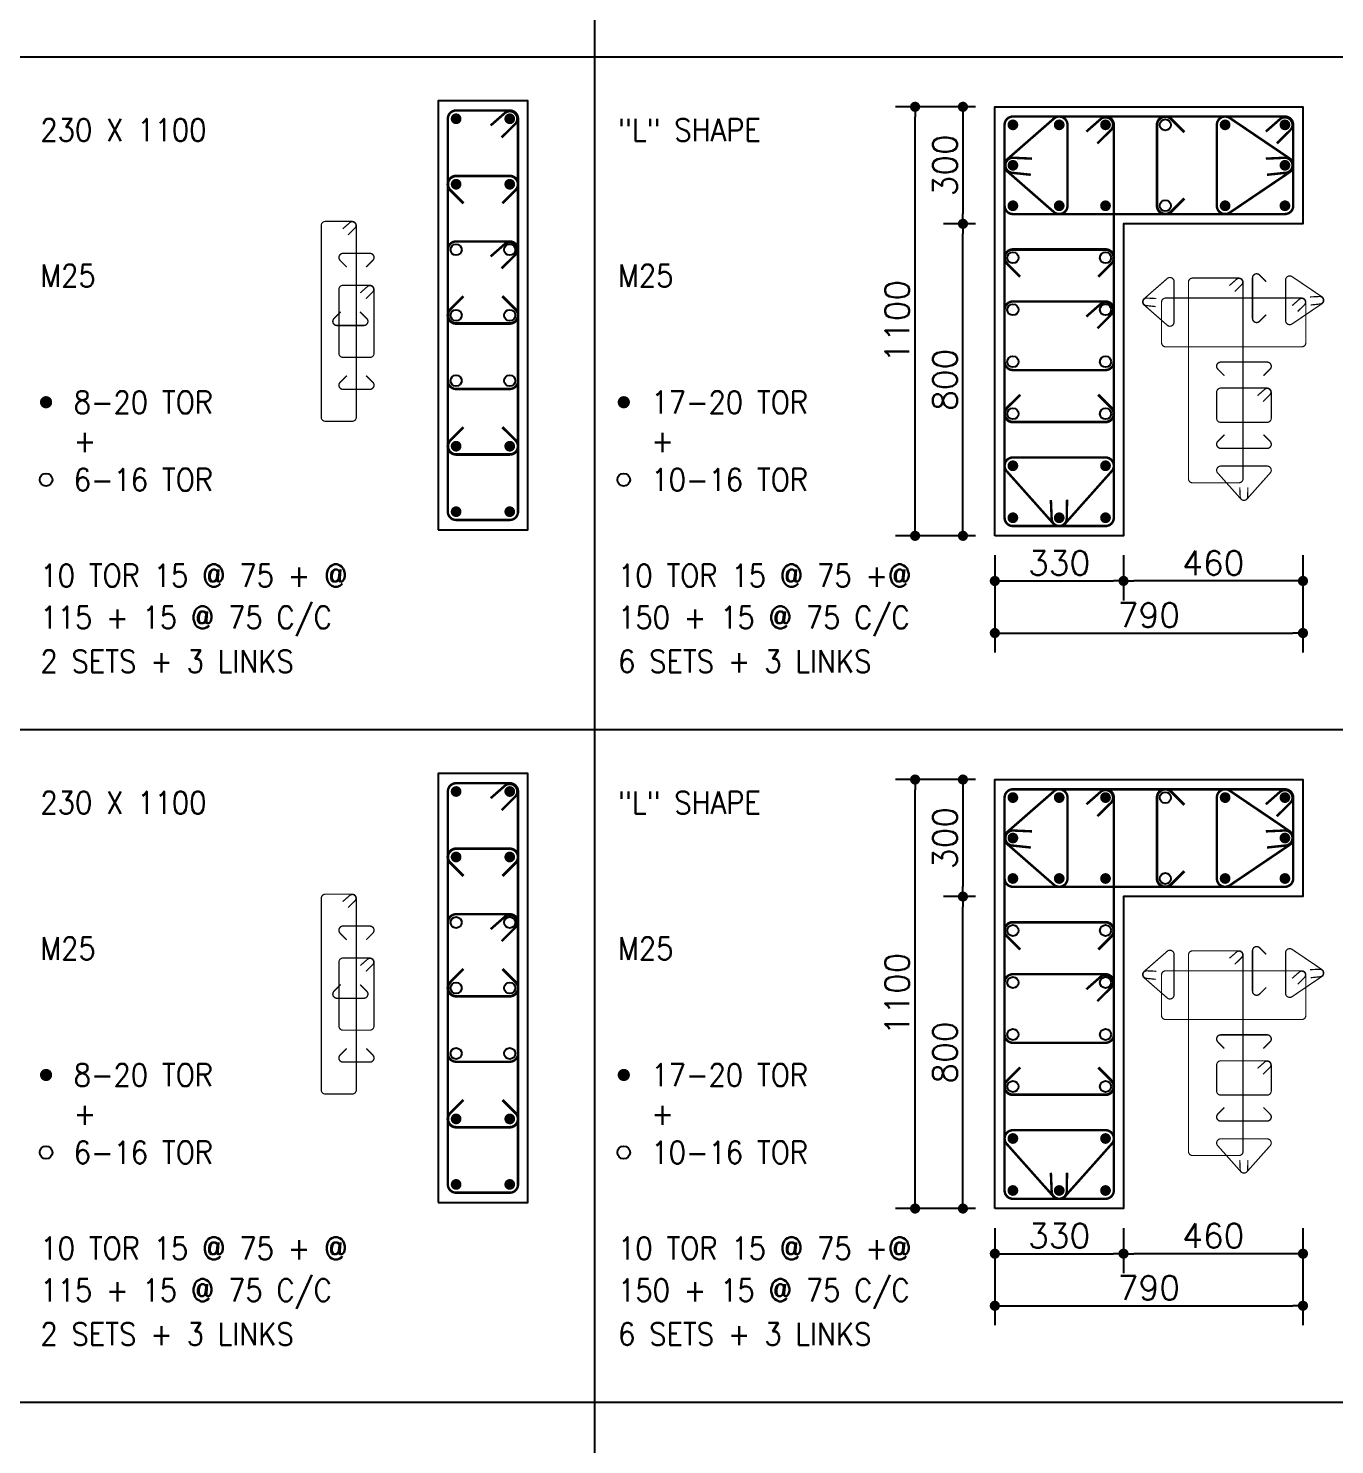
# Model space of a CAD drawing. Extents: x -200722 to 834823, y -494970 to 88783.
# Drawn here: x 278567 to 291964, y -69395 to -54868 of the extents above; entities that cross this region are included whole.
import ezdxf
from ezdxf.enums import TextEntityAlignment as Align

# ---------------------------------------------------------------- set-up
doc = ezdxf.new("R2010")
doc.units = 0
doc.header["$LTSCALE"] = 100
doc.header["$MEASUREMENT"] = 0
doc.header["$PDMODE"] = 34
doc.layers.get('0').update_dxf_attribs({"linetype": 'CONTINUOUS'})
doc.layers.get('DEFPOINTS').update_dxf_attribs({"linetype": 'CONTINUOUS'})
for name, color, linetype in [('5', 4, 'CONTINUOUS'), ('BEAM', 4, 'CONTINUOUS'), ('COL. SHED. STEEL.', 6, 'CONTINUOUS'), ('column', 240, 'CONTINUOUS'), ('STEEL', 6, 'CONTINUOUS'), ('TEXT', 2, 'CONTINUOUS')]:
    doc.layers.add(name, color=color, linetype=linetype)
doc.layers.add('g-dim', color=6, linetype='CONTINUOUS', lineweight=9)
doc.styles.add('ROMANS', font='romans.shx')
doc.styles.get("Standard").update_dxf_attribs({"font": 'simplex.shx'})
doc.dimstyles.new('STANDARD$0', dxfattribs={"dimtxt": 2.5, "dimasz": 2.5, "dimexe": 2, "dimexo": 0.7, "dimgap": 0.9, "dimtad": 1, "dimdec": 0, "dimdsep": 46, "dimtxsty": 'ROMANS', "dimcen": 0.09, "dimclrd": 4, "dimclre": 4, "dimclrt": 3, "dimadec": 0, "dimazin": 0, "dimtfac": 1, "dimtdec": 0, "dimtmove": 0, "dimatfit": 3, "dimfxl": 1, "dimtolj": 1, "dimtzin": 0, "dimarcsym": 0})

# ---------------------------------------------------------------- blocks, each defined once
blk = doc.blocks.new('DOT')
at = {"color": 0, "linetype": 'ByBlock'}
blk.add_line((-0.5, 0), (-1, 0), dxfattribs=at)
at = {"color": 0, "linetype": 'ByBlock', "const_width": 0.5}
blk.add_lwpolyline([(-0.25, 0, 1), (0.25, 0, 1)], format="xyb", close=True, dxfattribs=at)
blk = doc.blocks.new('*D256')
at = {"layer": 'BEAM', "color": 0, "lineweight": -2, "transparency": 16777216}
for p, q in [((288279, -63773), (287952, -63773)), ((288152, -66869), (288152, -63877)), ((288279, -66973), (287952, -66973))]:
    blk.add_line(p, q, dxfattribs=at)
at = {"layer": 'DEFPOINTS', "color": 0, "lineweight": -3, "transparency": 16777216}
for p in [(288152, -63773), (288479, -63773), (288479, -66973)]:
    blk.add_point(p, dxfattribs=at)
at = {"layer": 'BEAM', "color": 0, "lineweight": -2, "transparency": 16777216, "xscale": 104, "yscale": 104, "zscale": 104}
for p, rotation in [((288152, -63773), 90), ((288152, -66973), 270)]:
    blk.add_blockref('DOT', p, dxfattribs=dict(at, rotation=rotation))
at = {"layer": 'BEAM', "color": 0, "transparency": 16777216, "insert": (287968, -65373), "char_height": 248, "attachment_point": 5, "rotation": 90}
blk.add_mtext('\\A1;800', dxfattribs=at)
blk = doc.blocks.new('_DOT')
at = {"color": 0, "linetype": 'ByBlock'}
blk.add_line((-0.5, 0), (-1, 0), dxfattribs=at)
at = {"color": 0, "linetype": 'ByBlock', "const_width": 0.5}
blk.add_lwpolyline([(-0.25, 0, 1), (0.25, 0, 1)], format="xyb", close=True, dxfattribs=at)
blk = doc.blocks.new('*D257')
at = {"layer": 'BEAM', "color": 0, "lineweight": -2, "transparency": 16777216}
for p, q in [((288479, -67173), (288479, -67636)), ((289799, -67173), (289799, -67636)), ((288583, -67436), (289695, -67436))]:
    blk.add_line(p, q, dxfattribs=at)
at = {"layer": 'DEFPOINTS', "color": 0, "lineweight": -3, "transparency": 16777216}
for p in [(288479, -66973), (289799, -66973), (289799, -67436)]:
    blk.add_point(p, dxfattribs=at)
at = {"layer": 'BEAM', "color": 0, "lineweight": -2, "transparency": 16777216, "xscale": 104, "yscale": 104, "zscale": 104, "rotation": 180}
blk.add_blockref('DOT', (288479, -67436), dxfattribs=at)
at = {"layer": 'BEAM', "color": 0, "lineweight": -2, "transparency": 16777216, "xscale": 104, "yscale": 104, "zscale": 104}
blk.add_blockref('DOT', (289799, -67436), dxfattribs=at)
at = {"layer": 'BEAM', "color": 0, "transparency": 16777216, "insert": (289139, -67252), "char_height": 248, "attachment_point": 5}
blk.add_mtext('\\A1;330', dxfattribs=at)
blk = doc.blocks.new('*D258')
at = {"layer": 'BEAM', "color": 0, "lineweight": -2, "transparency": 16777216}
for p, q in [((288279, -62573), (287952, -62573)), ((288152, -62677), (288152, -63669)), ((288279, -63773), (287952, -63773))]:
    blk.add_line(p, q, dxfattribs=at)
at = {"layer": 'DEFPOINTS', "color": 0, "lineweight": -3, "transparency": 16777216}
for p in [(288479, -62573), (288152, -63773), (288479, -63773)]:
    blk.add_point(p, dxfattribs=at)
at = {"layer": 'BEAM', "color": 0, "lineweight": -2, "transparency": 16777216, "xscale": 104, "yscale": 104, "zscale": 104}
for p, rotation in [((288152, -62573), 90), ((288152, -63773), 270)]:
    blk.add_blockref('DOT', p, dxfattribs=dict(at, rotation=rotation))
at = {"layer": 'BEAM', "color": 0, "transparency": 16777216, "insert": (287968, -63173), "char_height": 248, "attachment_point": 5, "rotation": 90}
blk.add_mtext('\\A1;300', dxfattribs=at)
blk = doc.blocks.new('*D259')
at = {"layer": 'BEAM', "color": 0, "lineweight": -2, "transparency": 16777216}
for p, q in [((288279, -62573), (287461, -62573)), ((287661, -66869), (287661, -62677)), ((288279, -66973), (287461, -66973))]:
    blk.add_line(p, q, dxfattribs=at)
at = {"layer": 'DEFPOINTS', "color": 0, "lineweight": -3, "transparency": 16777216}
for p in [(287661, -62573), (288479, -62573), (288479, -66973)]:
    blk.add_point(p, dxfattribs=at)
at = {"layer": 'BEAM', "color": 0, "lineweight": -2, "transparency": 16777216, "xscale": 104, "yscale": 104, "zscale": 104}
for p, rotation in [((287661, -62573), 90), ((287661, -66973), 270)]:
    blk.add_blockref('DOT', p, dxfattribs=dict(at, rotation=rotation))
at = {"layer": 'BEAM', "color": 0, "transparency": 16777216, "insert": (287477, -64773), "char_height": 248, "attachment_point": 5, "rotation": 90}
blk.add_mtext('\\A1;1100', dxfattribs=at)
blk = doc.blocks.new('*D260')
at = {"layer": 'BEAM', "color": 0, "lineweight": -2, "transparency": 16777216}
for p, q in [((289799, -67173), (289799, -67636)), ((291639, -67173), (291639, -67636)), ((291535, -67436), (289903, -67436))]:
    blk.add_line(p, q, dxfattribs=at)
at = {"layer": 'DEFPOINTS', "color": 0, "lineweight": -3, "transparency": 16777216}
for p in [(289799, -66973), (291639, -66973), (289799, -67436)]:
    blk.add_point(p, dxfattribs=at)
at = {"layer": 'BEAM', "color": 0, "lineweight": -2, "transparency": 16777216, "xscale": 104, "yscale": 104, "zscale": 104, "rotation": 180}
blk.add_blockref('DOT', (289799, -67436), dxfattribs=at)
at = {"layer": 'BEAM', "color": 0, "lineweight": -2, "transparency": 16777216, "xscale": 104, "yscale": 104, "zscale": 104}
blk.add_blockref('DOT', (291639, -67436), dxfattribs=at)
at = {"layer": 'BEAM', "color": 0, "transparency": 16777216, "insert": (290719, -67252), "char_height": 248, "attachment_point": 5}
blk.add_mtext('\\A1;460', dxfattribs=at)
blk = doc.blocks.new('*D261')
at = {"layer": 'BEAM', "color": 0, "lineweight": -2, "transparency": 16777216}
for p, q in [((288479, -67173), (288479, -68170)), ((291639, -67173), (291639, -68170)), ((288583, -67970), (291535, -67970))]:
    blk.add_line(p, q, dxfattribs=at)
at = {"layer": 'DEFPOINTS', "color": 0, "lineweight": -3, "transparency": 16777216}
for p in [(288479, -66973), (291639, -66973), (291639, -67970)]:
    blk.add_point(p, dxfattribs=at)
at = {"layer": 'BEAM', "color": 0, "lineweight": -2, "transparency": 16777216, "xscale": 104, "yscale": 104, "zscale": 104, "rotation": 180}
blk.add_blockref('DOT', (288479, -67970), dxfattribs=at)
at = {"layer": 'BEAM', "color": 0, "lineweight": -2, "transparency": 16777216, "xscale": 104, "yscale": 104, "zscale": 104}
blk.add_blockref('DOT', (291639, -67970), dxfattribs=at)
at = {"layer": 'BEAM', "color": 0, "transparency": 16777216, "insert": (290059, -67786), "char_height": 248, "attachment_point": 5}
blk.add_mtext('\\A1;790', dxfattribs=at)
blk = doc.blocks.new('*D262')
at = {"layer": 'BEAM', "color": 0, "lineweight": -2, "transparency": 16777216}
for p, q in [((288279, -56873), (287952, -56873)), ((288152, -59969), (288152, -56977)), ((288279, -60073), (287952, -60073))]:
    blk.add_line(p, q, dxfattribs=at)
at = {"layer": 'DEFPOINTS', "color": 0, "lineweight": -3, "transparency": 16777216}
for p in [(288152, -56873), (288479, -56873), (288479, -60073)]:
    blk.add_point(p, dxfattribs=at)
at = {"layer": 'BEAM', "color": 0, "lineweight": -2, "transparency": 16777216, "xscale": 104, "yscale": 104, "zscale": 104}
for p, rotation in [((288152, -56873), 90), ((288152, -60073), 270)]:
    blk.add_blockref('DOT', p, dxfattribs=dict(at, rotation=rotation))
at = {"layer": 'BEAM', "color": 0, "transparency": 16777216, "insert": (287968, -58473), "char_height": 248, "attachment_point": 5, "rotation": 90}
blk.add_mtext('\\A1;800', dxfattribs=at)
blk = doc.blocks.new('*D263')
at = {"layer": 'BEAM', "color": 0, "lineweight": -2, "transparency": 16777216}
for p, q in [((288479, -60273), (288479, -60736)), ((289799, -60273), (289799, -60736)), ((288583, -60536), (289695, -60536))]:
    blk.add_line(p, q, dxfattribs=at)
at = {"layer": 'DEFPOINTS', "color": 0, "lineweight": -3, "transparency": 16777216}
for p in [(288479, -60073), (289799, -60073), (289799, -60536)]:
    blk.add_point(p, dxfattribs=at)
at = {"layer": 'BEAM', "color": 0, "lineweight": -2, "transparency": 16777216, "xscale": 104, "yscale": 104, "zscale": 104, "rotation": 180}
blk.add_blockref('DOT', (288479, -60536), dxfattribs=at)
at = {"layer": 'BEAM', "color": 0, "lineweight": -2, "transparency": 16777216, "xscale": 104, "yscale": 104, "zscale": 104}
blk.add_blockref('DOT', (289799, -60536), dxfattribs=at)
at = {"layer": 'BEAM', "color": 0, "transparency": 16777216, "insert": (289139, -60352), "char_height": 248, "attachment_point": 5}
blk.add_mtext('\\A1;330', dxfattribs=at)
blk = doc.blocks.new('*D264')
at = {"layer": 'BEAM', "color": 0, "lineweight": -2, "transparency": 16777216}
for p, q in [((288279, -55673), (287952, -55673)), ((288152, -55777), (288152, -56769)), ((288279, -56873), (287952, -56873))]:
    blk.add_line(p, q, dxfattribs=at)
at = {"layer": 'DEFPOINTS', "color": 0, "lineweight": -3, "transparency": 16777216}
for p in [(288479, -55673), (288152, -56873), (288479, -56873)]:
    blk.add_point(p, dxfattribs=at)
at = {"layer": 'BEAM', "color": 0, "lineweight": -2, "transparency": 16777216, "xscale": 104, "yscale": 104, "zscale": 104}
for p, rotation in [((288152, -55673), 90), ((288152, -56873), 270)]:
    blk.add_blockref('DOT', p, dxfattribs=dict(at, rotation=rotation))
at = {"layer": 'BEAM', "color": 0, "transparency": 16777216, "insert": (287968, -56273), "char_height": 248, "attachment_point": 5, "rotation": 90}
blk.add_mtext('\\A1;300', dxfattribs=at)
blk = doc.blocks.new('*D265')
at = {"layer": 'BEAM', "color": 0, "lineweight": -2, "transparency": 16777216}
for p, q in [((288279, -55673), (287461, -55673)), ((287661, -59969), (287661, -55777)), ((288279, -60073), (287461, -60073))]:
    blk.add_line(p, q, dxfattribs=at)
at = {"layer": 'DEFPOINTS', "color": 0, "lineweight": -3, "transparency": 16777216}
for p in [(287661, -55673), (288479, -55673), (288479, -60073)]:
    blk.add_point(p, dxfattribs=at)
at = {"layer": 'BEAM', "color": 0, "lineweight": -2, "transparency": 16777216, "xscale": 104, "yscale": 104, "zscale": 104}
for p, rotation in [((287661, -55673), 90), ((287661, -60073), 270)]:
    blk.add_blockref('DOT', p, dxfattribs=dict(at, rotation=rotation))
at = {"layer": 'BEAM', "color": 0, "transparency": 16777216, "insert": (287477, -57873), "char_height": 248, "attachment_point": 5, "rotation": 90}
blk.add_mtext('\\A1;1100', dxfattribs=at)
blk = doc.blocks.new('*D266')
at = {"layer": 'BEAM', "color": 0, "lineweight": -2, "transparency": 16777216}
for p, q in [((289799, -60273), (289799, -60736)), ((291639, -60273), (291639, -60736)), ((291535, -60536), (289903, -60536))]:
    blk.add_line(p, q, dxfattribs=at)
at = {"layer": 'DEFPOINTS', "color": 0, "lineweight": -3, "transparency": 16777216}
for p in [(289799, -60073), (291639, -60073), (289799, -60536)]:
    blk.add_point(p, dxfattribs=at)
at = {"layer": 'BEAM', "color": 0, "lineweight": -2, "transparency": 16777216, "xscale": 104, "yscale": 104, "zscale": 104, "rotation": 180}
blk.add_blockref('DOT', (289799, -60536), dxfattribs=at)
at = {"layer": 'BEAM', "color": 0, "lineweight": -2, "transparency": 16777216, "xscale": 104, "yscale": 104, "zscale": 104}
blk.add_blockref('DOT', (291639, -60536), dxfattribs=at)
at = {"layer": 'BEAM', "color": 0, "transparency": 16777216, "insert": (290719, -60352), "char_height": 248, "attachment_point": 5}
blk.add_mtext('\\A1;460', dxfattribs=at)
blk = doc.blocks.new('*D267')
at = {"layer": 'BEAM', "color": 0, "lineweight": -2, "transparency": 16777216}
for p, q in [((288479, -60273), (288479, -61270)), ((291639, -60273), (291639, -61270)), ((288583, -61070), (291535, -61070))]:
    blk.add_line(p, q, dxfattribs=at)
at = {"layer": 'DEFPOINTS', "color": 0, "lineweight": -3, "transparency": 16777216}
for p in [(288479, -60073), (291639, -60073), (291639, -61070)]:
    blk.add_point(p, dxfattribs=at)
at = {"layer": 'BEAM', "color": 0, "lineweight": -2, "transparency": 16777216, "xscale": 104, "yscale": 104, "zscale": 104, "rotation": 180}
blk.add_blockref('DOT', (288479, -61070), dxfattribs=at)
at = {"layer": 'BEAM', "color": 0, "lineweight": -2, "transparency": 16777216, "xscale": 104, "yscale": 104, "zscale": 104}
blk.add_blockref('DOT', (291639, -61070), dxfattribs=at)
at = {"layer": 'BEAM', "color": 0, "transparency": 16777216, "insert": (290059, -60886), "char_height": 248, "attachment_point": 5}
blk.add_mtext('\\A1;790', dxfattribs=at)

msp = doc.modelspace()

# ---------------------------------------------------------------- linework, layer by layer
at = {"layer": '5', "color": 7, "lineweight": -2}
for p, q in [((284375.1, -104400.4), (284375.1, -40160.4)), ((223222.7, -55160.4), (305172.7, -55160.4)), ((223222.7, -62060.4), (305172.7, -62060.4)), ((223222.7, -68960.4), (305172.7, -68960.4))]:
    msp.add_line(p, q, dxfattribs=at)
at = {"layer": 'COL. SHED. STEEL.', "color": 140, "linetype": 'Continuous'}
for points, const_width in [([(289091.5, -56758.3), (288616.5, -56343.3, -0.5307755), (288616.5, -56202.5), (289091.5, -55787.5, -0.6013564), (289224.1, -55857.9), (289224.1, -56687.9, -0.6013564)], 25), ([(290888.4, -56758.3), (291501.8, -56343.3, 0.5307755), (291501.8, -56202.5), (290888.4, -55787.5, 0.6013564), (290755.8, -55857.9), (290755.8, -56687.9, 0.6013564)], 25), ([(282954.2, -58567.3), (283504.2, -58567.3, 0.4142136), (283589.2, -58482.3), (283589.2, -57138.9, 0.4142136), (283504.2, -57053.9), (282954.2, -57053.9, 0.4142136), (282869.2, -57138.9), (282869.2, -58482.3, 0.4142136)], 25), ([(281794.7, -58243.5), (282069.7, -58243.5, 0.4142136), (282112.2, -58201), (282112.2, -57546, 0.4142136), (282069.7, -57503.5), (281794.7, -57503.5, 0.4142136), (281752.2, -57546), (281752.2, -58201, 0.4142136)], 12.5), ([(290250.8, -57916.2), (290013.3, -57708.7, -0.5307755), (290013.3, -57638.3), (290250.8, -57430.8, -0.6013564), (290317.1, -57466), (290317.1, -57881, -0.6013564)], 12.5), ([(291527.2, -57899.9), (291833.8, -57692.4, 0.5307755), (291833.8, -57622), (291527.2, -57414.5, 0.6013564), (291460.8, -57449.7), (291460.8, -57864.7, 0.6013564)], 12.5), ([(289069.7, -59937), (288594.7, -59403.6, -0.6084148), (288664.1, -59269.6), (289614.1, -59269.6, -0.6084148), (289683.5, -59403.6), (289208.5, -59937, -0.5176004)], 25), ([(290999, -59691.6), (290761.5, -59424.9, -0.6084148), (290796.2, -59357.9), (291271.2, -59357.9, -0.6084148), (291305.9, -59424.9), (291068.4, -59691.6, -0.5176004)], 12.5), ([(289091.5, -63658.3), (288616.5, -63243.3, -0.5307755), (288616.5, -63102.5), (289091.5, -62687.5, -0.6013564), (289224.1, -62757.9), (289224.1, -63587.9, -0.6013564)], 25), ([(290888.4, -63658.3), (291501.8, -63243.3, 0.5307755), (291501.8, -63102.5), (290888.4, -62687.5, 0.6013564), (290755.8, -62757.9), (290755.8, -63587.9, 0.6013564)], 25), ([(282954.2, -65467.3), (283504.2, -65467.3, 0.4142136), (283589.2, -65382.3), (283589.2, -64038.9, 0.4142136), (283504.2, -63953.9), (282954.2, -63953.9, 0.4142136), (282869.2, -64038.9), (282869.2, -65382.3, 0.4142136)], 25), ([(290250.8, -64816.2), (290013.3, -64608.7, -0.5307755), (290013.3, -64538.3), (290250.8, -64330.8, -0.6013564), (290317.1, -64366), (290317.1, -64781, -0.6013564)], 12.5), ([(291527.2, -64799.9), (291833.8, -64592.4, 0.5307755), (291833.8, -64522), (291527.2, -64314.5, 0.6013564), (291460.8, -64349.7), (291460.8, -64764.7, 0.6013564)], 12.5), ([(281794.7, -65143.5), (282069.7, -65143.5, 0.4142136), (282112.2, -65101), (282112.2, -64446, 0.4142136), (282069.7, -64403.5), (281794.7, -64403.5, 0.4142136), (281752.2, -64446), (281752.2, -65101, 0.4142136)], 12.5), ([(289069.7, -66837), (288594.7, -66303.6, -0.6084148), (288664.1, -66169.6), (289614.1, -66169.6, -0.6084148), (289683.5, -66303.6), (289208.5, -66837, -0.5176004)], 25), ([(290999, -66591.6), (290761.5, -66324.9, -0.6084148), (290796.2, -66257.9), (291271.2, -66257.9, -0.6084148), (291305.9, -66324.9), (291068.4, -66591.6, -0.5176004)], 12.5)]:
    msp.add_lwpolyline(points, format="xyb", close=True, dxfattribs=dict(at, const_width=const_width))
for points, const_width in [([(288848.3, -56370), (288649.5, -56348.9, -0.9275277), (288667.2, -56195.6), (288860, -56204.5)], 25), ([(291270, -56370), (291468.8, -56348.9, 0.9275277), (291451, -56195.6), (291258.2, -56204.5)], 25), ([(283421, -57329.8), (283563.1, -57189.1, 0.9275277), (283453.5, -57080.5), (283308.4, -57207.8)], 25), ([(282028.1, -57641.5), (282099.2, -57571.1, 0.9275277), (282044.4, -57516.8), (281971.9, -57580.5)], 12.5), ([(290129.2, -57722.1), (290029.8, -57711.5, -0.9275277), (290038.7, -57634.9), (290135, -57639.3)], 12.5), ([(291717.9, -57705.7), (291817.3, -57695.2, 0.9275277), (291808.5, -57618.5), (291712.1, -57623)], 12.5), ([(289219.7, -59703.5), (289216.1, -59903.5, -0.9275277), (289061.9, -59899.2), (289053.8, -59706.4)], 25), ([(291074, -59574.9), (291072.2, -59674.8, -0.9275277), (290995.1, -59672.7), (290991.1, -59576.3)], 12.5), ([(288848.3, -63270), (288649.5, -63248.9, -0.9275277), (288667.2, -63095.6), (288860, -63104.5)], 25), ([(291270, -63270), (291468.8, -63248.9, 0.9275277), (291451, -63095.6), (291258.2, -63104.5)], 25), ([(283421, -64229.8), (283563.1, -64089.1, 0.9275277), (283453.5, -63980.5), (283308.4, -64107.8)], 25), ([(282028.1, -64541.5), (282099.2, -64471.1, 0.9275277), (282044.4, -64416.8), (281971.9, -64480.5)], 12.5), ([(290129.2, -64622.1), (290029.8, -64611.5, -0.9275277), (290038.7, -64534.9), (290135, -64539.3)], 12.5), ([(291717.9, -64605.7), (291817.3, -64595.2, 0.9275277), (291808.5, -64518.5), (291712.1, -64523)], 12.5), ([(291074, -66474.9), (291072.2, -66574.8, -0.9275277), (290995.1, -66572.7), (290991.1, -66476.3)], 12.5), ([(289219.7, -66603.5), (289216.1, -66803.5, -0.9275277), (289061.9, -66799.2), (289053.8, -66606.4)], 25)]:
    msp.add_lwpolyline(points, format="xyb", dxfattribs=dict(at, const_width=const_width))
at = {"layer": 'column', "color": 4, "linetype": 'Continuous'}
for points in [[(282769.2, -60010.6), (283689.2, -60010.6), (283689.2, -55610.6), (282769.2, -55610.6)], [(282769.2, -66910.6), (283689.2, -66910.6), (283689.2, -62510.6), (282769.2, -62510.6)]]:
    msp.add_lwpolyline(points, close=True, dxfattribs=at)
for points in [[(288479.1, -60072.9), (288479.1, -55672.9), (291639.1, -55672.9), (291639.1, -56872.9), (289799.1, -56872.9), (289799.1, -60072.9), (288479.1, -60072.9)], [(288479.1, -66972.9), (288479.1, -62572.9), (291639.1, -62572.9), (291639.1, -63772.9), (289799.1, -63772.9), (289799.1, -66972.9), (288479.1, -66972.9)]]:
    msp.add_lwpolyline(points, dxfattribs=at)
at = {"layer": 'g-dim', "color": 62, "lineweight": -2}
for points, const_width in [([(288664.1, -58372.9), (289614.1, -58372.9, 0.4142136), (289699.1, -58287.9), (289699.1, -57754.6, 0.4142136), (289614.1, -57669.6), (288664.1, -57669.6, 0.4142136), (288579.1, -57754.6), (288579.1, -58287.9, 0.4142136)], 25), ([(290796.2, -58909.5), (291271.2, -58909.5, 0.4142136), (291313.7, -58867), (291313.7, -58600.4, 0.4142136), (291271.2, -58557.9), (290796.2, -58557.9, 0.4142136), (290753.7, -58600.4), (290753.7, -58867, 0.4142136)], 12.5), ([(288664.1, -65272.9), (289614.1, -65272.9, 0.4142136), (289699.1, -65187.9), (289699.1, -64654.6, 0.4142136), (289614.1, -64569.6), (288664.1, -64569.6, 0.4142136), (288579.1, -64654.6), (288579.1, -65187.9, 0.4142136)], 25), ([(290796.2, -65809.5), (291271.2, -65809.5, 0.4142136), (291313.7, -65767), (291313.7, -65500.4, 0.4142136), (291271.2, -65457.9), (290796.2, -65457.9, 0.4142136), (290753.7, -65500.4), (290753.7, -65767, 0.4142136)], 12.5)]:
    msp.add_lwpolyline(points, format="xyb", close=True, dxfattribs=dict(at, const_width=const_width))
for points, const_width in [([(289530.9, -57945.4), (289673, -57804.8, 0.9275277), (289563.4, -57696.1), (289418.4, -57823.5)], 25), ([(291229.7, -58695.8), (291300.7, -58625.5, 0.9275277), (291245.9, -58571.2), (291173.4, -58634.8)], 12.5), ([(289530.9, -64845.4), (289673, -64704.8, 0.9275277), (289563.4, -64596.1), (289418.4, -64723.5)], 25), ([(291229.7, -65595.8), (291300.7, -65525.5, 0.9275277), (291245.9, -65471.2), (291173.4, -65534.8)], 12.5)]:
    msp.add_lwpolyline(points, format="xyb", dxfattribs=dict(at, const_width=const_width))
at = {"layer": 'STEEL', "color": 18, "true_color": 0x000000}
for points, const_width in [([(282954.2, -59910.6), (283504.2, -59910.6, 0.4142136), (283589.2, -59825.6), (283589.2, -55795.6, 0.4142136), (283504.2, -55710.6), (282954.2, -55710.6, 0.4142136), (282869.2, -55795.6), (282869.2, -59825.6, 0.4142136)], 25), ([(288664.1, -55772.9), (289614.1, -55772.9, -0.4142136), (289699.1, -55857.9), (289699.1, -59887.9, -0.4142136), (289614.1, -59972.9), (288664.1, -59972.9, -0.4142136), (288579.1, -59887.9), (288579.1, -55857.9, -0.4142136)], 25), ([(288664.1, -55772.9), (291454.1, -55772.9, -0.4142136), (291539.1, -55857.9), (291539.1, -56687.9, -0.4142136), (291454.1, -56772.9), (288664.1, -56772.9, -0.4142136), (288579.1, -56687.9), (288579.1, -55857.9, -0.4142136)], 25), ([(281613.4, -58898.5), (281888.4, -58898.5, 0.4142136), (281930.9, -58856), (281930.9, -56891, 0.4142136), (281888.4, -56848.5), (281613.4, -56848.5, 0.4142136), (281570.9, -56891), (281570.9, -58856, 0.4142136)], 12.5), ([(290507.1, -57429.5), (290982.1, -57429.5, -0.4142136), (291024.6, -57472), (291024.6, -59487, -0.4142136), (290982.1, -59529.5), (290507.1, -59529.5, -0.4142136), (290464.6, -59487), (290464.6, -57472, -0.4142136)], 12.5), ([(290231.1, -57634.6), (291626.1, -57634.6, -0.4142136), (291668.6, -57677.1), (291668.6, -58092.1, -0.4142136), (291626.1, -58134.6), (290231.1, -58134.6, -0.4142136), (290188.6, -58092.1), (290188.6, -57677.1, -0.4142136)], 12.5), ([(278717.7, -58702.9, 1), (278780.2, -58702.9, 1)], 62.5), ([(284642.5, -58702.9, 1), (284705, -58702.9, 1)], 62.5), ([(282954.2, -66810.6), (283504.2, -66810.6, 0.4142136), (283589.2, -66725.6), (283589.2, -62695.6, 0.4142136), (283504.2, -62610.6), (282954.2, -62610.6, 0.4142136), (282869.2, -62695.6), (282869.2, -66725.6, 0.4142136)], 25), ([(288664.1, -62672.9), (289614.1, -62672.9, -0.4142136), (289699.1, -62757.9), (289699.1, -66787.9, -0.4142136), (289614.1, -66872.9), (288664.1, -66872.9, -0.4142136), (288579.1, -66787.9), (288579.1, -62757.9, -0.4142136)], 25), ([(288664.1, -62672.9), (291454.1, -62672.9, -0.4142136), (291539.1, -62757.9), (291539.1, -63587.9, -0.4142136), (291454.1, -63672.9), (288664.1, -63672.9, -0.4142136), (288579.1, -63587.9), (288579.1, -62757.9, -0.4142136)], 25), ([(281613.4, -65798.5), (281888.4, -65798.5, 0.4142136), (281930.9, -65756), (281930.9, -63791, 0.4142136), (281888.4, -63748.5), (281613.4, -63748.5, 0.4142136), (281570.9, -63791), (281570.9, -65756, 0.4142136)], 12.5), ([(290507.1, -64329.5), (290982.1, -64329.5, -0.4142136), (291024.6, -64372), (291024.6, -66387, -0.4142136), (290982.1, -66429.5), (290507.1, -66429.5, -0.4142136), (290464.6, -66387), (290464.6, -64372, -0.4142136)], 12.5), ([(290231.1, -64534.6), (291626.1, -64534.6, -0.4142136), (291668.6, -64577.1), (291668.6, -64992.1, -0.4142136), (291626.1, -65034.6), (290231.1, -65034.6, -0.4142136), (290188.6, -64992.1), (290188.6, -64577.1, -0.4142136)], 12.5), ([(278717.7, -65602.9, 1), (278780.2, -65602.9, 1)], 62.5), ([(284642.5, -65602.9, 1), (284705, -65602.9, 1)], 62.5)]:
    msp.add_lwpolyline(points, format="xyb", close=True, dxfattribs=dict(at, const_width=const_width))
at = {"layer": 'STEEL', "color": 18, "linetype": 'Continuous', "true_color": 0x000000, "const_width": 55}
for points in [[(282954.2, -55768.1, -1), (282954.2, -55823.1, -1)], [(283504.2, -55768.1, 1), (283504.2, -55823.1, 1)], [(288664.1, -55885.4, 1), (288664.1, -55830.4, 1)], [(289139.1, -55885.4, -1), (289139.1, -55830.4, -1)], [(289614.1, -55885.4, -1), (289614.1, -55830.4, -1)], [(290840.8, -55885.4, -1), (290840.8, -55830.4, -1)], [(291454.1, -55885.4, -1), (291454.1, -55830.4, -1)], [(288664.1, -56300.4, 1), (288664.1, -56245.4, 1)], [(291454.1, -56300.4, -1), (291454.1, -56245.4, -1)], [(282954.2, -56494.8, 1), (282954.2, -56439.8, 1)], [(283504.2, -56494.8, -1), (283504.2, -56439.8, -1)], [(288664.1, -56715.4, 1), (288664.1, -56660.4, 1)], [(289139.1, -56660.4, 1), (289139.1, -56715.4, 1)], [(289614.1, -56715.4, -1), (289614.1, -56660.4, -1)], [(290840.8, -56715.4, -1), (290840.8, -56660.4, -1)], [(291454.1, -56715.4, -1), (291454.1, -56660.4, -1)], [(282954.2, -59181.4, 1), (282954.2, -59126.4, 1)], [(283504.2, -59181.4, -1), (283504.2, -59126.4, -1)], [(288664.1, -59382.1, 1), (288664.1, -59327.1, 1)], [(289614.1, -59382.1, 1), (289614.1, -59327.1, 1)], [(282954.2, -59853.1, 1), (282954.2, -59798.1, 1)], [(283504.2, -59853.1, -1), (283504.2, -59798.1, -1)], [(288664.1, -59915.4, 1), (288664.1, -59860.4, 1)], [(289139.1, -59860.4, 1), (289139.1, -59915.4, 1)], [(289614.1, -59915.4, 1), (289614.1, -59860.4, 1)], [(282954.2, -62668.1, -1), (282954.2, -62723.1, -1)], [(283504.2, -62668.1, 1), (283504.2, -62723.1, 1)], [(288664.1, -62785.4, 1), (288664.1, -62730.4, 1)], [(289139.1, -62785.4, -1), (289139.1, -62730.4, -1)], [(289614.1, -62785.4, -1), (289614.1, -62730.4, -1)], [(290840.8, -62785.4, -1), (290840.8, -62730.4, -1)], [(291454.1, -62785.4, -1), (291454.1, -62730.4, -1)], [(288664.1, -63200.4, 1), (288664.1, -63145.4, 1)], [(291454.1, -63200.4, -1), (291454.1, -63145.4, -1)], [(282954.2, -63394.8, 1), (282954.2, -63339.8, 1)], [(283504.2, -63394.8, -1), (283504.2, -63339.8, -1)], [(288664.1, -63615.4, 1), (288664.1, -63560.4, 1)], [(289139.1, -63560.4, 1), (289139.1, -63615.4, 1)], [(289614.1, -63615.4, -1), (289614.1, -63560.4, -1)], [(290840.8, -63615.4, -1), (290840.8, -63560.4, -1)], [(291454.1, -63615.4, -1), (291454.1, -63560.4, -1)], [(282954.2, -66081.4, 1), (282954.2, -66026.4, 1)], [(283504.2, -66081.4, -1), (283504.2, -66026.4, -1)], [(288664.1, -66282.1, 1), (288664.1, -66227.1, 1)], [(289614.1, -66282.1, 1), (289614.1, -66227.1, 1)], [(282954.2, -66753.1, 1), (282954.2, -66698.1, 1)], [(283504.2, -66753.1, -1), (283504.2, -66698.1, -1)], [(288664.1, -66815.4, 1), (288664.1, -66760.4, 1)], [(289139.1, -66760.4, 1), (289139.1, -66815.4, 1)], [(289614.1, -66815.4, 1), (289614.1, -66760.4, 1)]]:
    msp.add_lwpolyline(points, format="xyb", close=True, dxfattribs=at)
at = {"layer": 'STEEL', "color": 18, "true_color": 0x000000}
for points, const_width in [([(283421, -55986.5), (283563.1, -55845.8, 0.9275277), (283453.5, -55737.2), (283308.4, -55864.5)], 25), ([(289530.9, -56048.8), (289673, -55908.1, 0.9275277), (289563.4, -55799.5), (289418.4, -55926.8)], 25), ([(291370.9, -56048.8), (291513, -55908.1, 0.9275277), (291403.4, -55799.5), (291258.4, -55926.8)], 25), ([(281846.8, -56986.5), (281917.8, -56916.1, 0.9275277), (281863, -56861.8), (281790.5, -56925.5)], 12.5), ([(290940.5, -57567.5), (291011.6, -57497.1, 0.9275277), (290956.8, -57442.8), (290884.3, -57506.5)], 12.5), ([(291584.5, -57772.5), (291655.6, -57702.2, 0.9275277), (291600.8, -57647.9), (291528.3, -57711.6)], 12.5), ([(283421, -62886.5), (283563.1, -62745.8, 0.9275277), (283453.5, -62637.2), (283308.4, -62764.5)], 25), ([(289530.9, -62948.8), (289673, -62808.1, 0.9275277), (289563.4, -62699.5), (289418.4, -62826.8)], 25), ([(291370.9, -62948.8), (291513, -62808.1, 0.9275277), (291403.4, -62699.5), (291258.4, -62826.8)], 25), ([(281846.8, -63886.5), (281917.8, -63816.1, 0.9275277), (281863, -63761.8), (281790.5, -63825.5)], 12.5), ([(290940.5, -64467.5), (291011.6, -64397.1, 0.9275277), (290956.8, -64342.8), (290884.3, -64406.5)], 12.5), ([(291584.5, -64672.5), (291655.6, -64602.2, 0.9275277), (291600.8, -64547.9), (291528.3, -64611.6)], 12.5)]:
    msp.add_lwpolyline(points, format="xyb", dxfattribs=dict(at, const_width=const_width))
at = {"layer": 'STEEL', "color": 40}
for points in [[(290422.6, -55932.9, 28, 28, 0), (290287.6, -55797.8, 28, 28, 0.6681786), (290142.5, -55857.9, 28, 28, 0), (290142.5, -56687.9, 28, 28, 0.6681786), (290287.6, -56748, 28, 28, 0), (290422.6, -56612.9, 0, 0, 0)], [(283029.1, -56662.4, 28, 28, 0), (282894.1, -56527.4, 28, 28, -0.6681786), (282954.2, -56382.3, 28, 28, 0), (283504.2, -56382.3, 28, 28, -0.6681786), (283564.3, -56527.4, 28, 28, 0), (283429.2, -56662.4, 0, 0, 0)], [(281832.2, -57316.1, 14, 14, 0), (281764.7, -57248.6, 14, 14, -0.6681786), (281794.7, -57176, 14, 14, 0), (282069.7, -57176, 14, 14, -0.6681786), (282099.8, -57248.6, 14, 14, 0), (282032.3, -57316.1, 0, 0, 0)], [(288739.1, -57416.4, 28, 28, 0), (288604, -57281.3, 28, 28, -0.6681786), (288664.1, -57136.2, 28, 28, 0), (289614.1, -57136.2, 28, 28, -0.6681786), (289674.2, -57281.3, 28, 28, 0), (289539.2, -57416.4, 0, 0, 0)], [(291261.6, -57465.5, 14, 14, 0), (291194.1, -57397.9, 14, 14, 0.6681786), (291121.5, -57428, 14, 14, 0), (291121.5, -57843, 14, 14, 0.6681786), (291194.1, -57873, 14, 14, 0), (291261.6, -57805.5, 0, 0, 0)], [(283029.1, -57615.4, 28, 28, 0), (282894.1, -57750.5, 28, 28, 0.6681786), (282954.2, -57895.6, 28, 28, 0), (283504.2, -57895.6, 28, 28, 0.6681786), (283564.3, -57750.5, 28, 28, 0), (283429.2, -57615.4, 0, 0, 0)], [(281769.5, -57775.9, 14, 14, 0), (281702, -57843.5, 14, 14, 0.6681786), (281732.1, -57916, 14, 14, 0), (282007.1, -57916, 14, 14, 0.6681786), (282037.1, -57843.5, 14, 14, 0), (281969.6, -57775.9, 0, 0, 0)], [(290833.7, -58431.3, 14, 14, 0), (290766.2, -58363.8, 14, 14, -0.6681786), (290796.2, -58291.2, 14, 14, 0), (291271.2, -58291.2, 14, 14, -0.6681786), (291301.3, -58363.8, 14, 14, 0), (291233.8, -58431.3, 0, 0, 0)], [(281832.2, -58430.9, 14, 14, 0), (281764.7, -58498.5, 14, 14, 0.6681786), (281794.7, -58571, 14, 14, 0), (282069.7, -58571, 14, 14, 0.6681786), (282099.8, -58498.5, 14, 14, 0), (282032.3, -58430.9, 0, 0, 0)], [(288739.1, -58626.1, 28, 28, 0), (288604, -58761.1, 28, 28, 0.6681786), (288664.1, -58906.2, 28, 28, 0), (289614.1, -58906.2, 28, 28, 0.6681786), (289674.2, -58761.1, 28, 28, 0), (289539.2, -58626.1, 0, 0, 0)], [(283029.1, -58958.8, 28, 28, 0), (282894.1, -59093.8, 28, 28, 0.6681786), (282954.2, -59238.9, 28, 28, 0), (283504.2, -59238.9, 28, 28, 0.6681786), (283564.3, -59093.8, 28, 28, 0), (283429.2, -58958.8, 0, 0, 0)], [(290833.7, -59036.1, 14, 14, 0), (290766.2, -59103.7, 14, 14, 0.6681786), (290796.2, -59176.2, 14, 14, 0), (291271.2, -59176.2, 14, 14, 0.6681786), (291301.3, -59103.7, 14, 14, 0), (291233.8, -59036.1, 0, 0, 0)], [(290422.6, -62832.9, 28, 28, 0), (290287.6, -62697.8, 28, 28, 0.6681786), (290142.5, -62757.9, 28, 28, 0), (290142.5, -63587.9, 28, 28, 0.6681786), (290287.6, -63648, 28, 28, 0), (290422.6, -63512.9, 0, 0, 0)], [(283029.1, -63562.4, 28, 28, 0), (282894.1, -63427.4, 28, 28, -0.6681786), (282954.2, -63282.3, 28, 28, 0), (283504.2, -63282.3, 28, 28, -0.6681786), (283564.3, -63427.4, 28, 28, 0), (283429.2, -63562.4, 0, 0, 0)], [(288739.1, -64316.4, 28, 28, 0), (288604, -64181.3, 28, 28, -0.6681786), (288664.1, -64036.2, 28, 28, 0), (289614.1, -64036.2, 28, 28, -0.6681786), (289674.2, -64181.3, 28, 28, 0), (289539.2, -64316.4, 0, 0, 0)], [(281832.2, -64216.1, 14, 14, 0), (281764.7, -64148.6, 14, 14, -0.6681786), (281794.7, -64076, 14, 14, 0), (282069.7, -64076, 14, 14, -0.6681786), (282099.8, -64148.6, 14, 14, 0), (282032.3, -64216.1, 0, 0, 0)], [(291261.6, -64365.5, 14, 14, 0), (291194.1, -64297.9, 14, 14, 0.6681786), (291121.5, -64328, 14, 14, 0), (291121.5, -64743, 14, 14, 0.6681786), (291194.1, -64773, 14, 14, 0), (291261.6, -64705.5, 0, 0, 0)], [(283029.1, -64515.4, 28, 28, 0), (282894.1, -64650.5, 28, 28, 0.6681786), (282954.2, -64795.6, 28, 28, 0), (283504.2, -64795.6, 28, 28, 0.6681786), (283564.3, -64650.5, 28, 28, 0), (283429.2, -64515.4, 0, 0, 0)], [(281769.5, -64675.9, 14, 14, 0), (281702, -64743.5, 14, 14, 0.6681786), (281732.1, -64816, 14, 14, 0), (282007.1, -64816, 14, 14, 0.6681786), (282037.1, -64743.5, 14, 14, 0), (281969.6, -64675.9, 0, 0, 0)], [(290833.7, -65331.3, 14, 14, 0), (290766.2, -65263.8, 14, 14, -0.6681786), (290796.2, -65191.2, 14, 14, 0), (291271.2, -65191.2, 14, 14, -0.6681786), (291301.3, -65263.8, 14, 14, 0), (291233.8, -65331.3, 0, 0, 0)], [(281832.2, -65330.9, 14, 14, 0), (281764.7, -65398.5, 14, 14, 0.6681786), (281794.7, -65471, 14, 14, 0), (282069.7, -65471, 14, 14, 0.6681786), (282099.8, -65398.5, 14, 14, 0), (282032.3, -65330.9, 0, 0, 0)], [(288739.1, -65526.1, 28, 28, 0), (288604, -65661.1, 28, 28, 0.6681786), (288664.1, -65806.2, 28, 28, 0), (289614.1, -65806.2, 28, 28, 0.6681786), (289674.2, -65661.1, 28, 28, 0), (289539.2, -65526.1, 0, 0, 0)], [(283029.1, -65858.8, 28, 28, 0), (282894.1, -65993.8, 28, 28, 0.6681786), (282954.2, -66138.9, 28, 28, 0), (283504.2, -66138.9, 28, 28, 0.6681786), (283564.3, -65993.8, 28, 28, 0), (283429.2, -65858.8, 0, 0, 0)], [(290833.7, -65936.1, 14, 14, 0), (290766.2, -66003.7, 14, 14, 0.6681786), (290796.2, -66076.2, 14, 14, 0), (291271.2, -66076.2, 14, 14, 0.6681786), (291301.3, -66003.7, 14, 14, 0), (291233.8, -65936.1, 0, 0, 0)]]:
    msp.add_lwpolyline(points, format="xyseb", dxfattribs=at)
at = {"layer": 'STEEL', "color": 0}
for centre, radius in [((290227.5, -55857.9), 57), ((290227.5, -56687.9), 57), ((282954.2, -57138.9), 57), ((283504.2, -57138.9), 57), ((288664.1, -57221.2), 57), ((289614.1, -57221.2), 57), ((282954.2, -57810.6), 57), ((283504.2, -57810.6), 57), ((288664.1, -57754.6), 57), ((289614.1, -57754.6), 57), ((288664.1, -58287.9), 57), ((289614.1, -58287.9), 57), ((282954.2, -58482.3), 57), ((283504.2, -58482.3), 57), ((288664.1, -58821.2), 57), ((289614.1, -58821.2), 57), ((278749, -59497.9), 65.3), ((284673.8, -59497.9), 65.3), ((290227.5, -62757.9), 57), ((290227.5, -63587.9), 57), ((282954.2, -64038.9), 57), ((283504.2, -64038.9), 57), ((288664.1, -64121.2), 57), ((289614.1, -64121.2), 57), ((288664.1, -64654.6), 57), ((289614.1, -64654.6), 57), ((282954.2, -64710.6), 57), ((283504.2, -64710.6), 57), ((288664.1, -65187.9), 57), ((289614.1, -65187.9), 57), ((282954.2, -65382.3), 57), ((283504.2, -65382.3), 57), ((288664.1, -65721.2), 57), ((289614.1, -65721.2), 57), ((278749, -66397.9), 65.3), ((284673.8, -66397.9), 65.3)]:
    msp.add_circle(centre, radius, dxfattribs=at)

# ---------------------------------------------------------------- texts
at = {"layer": 'TEXT', "color": 18, "ltscale": 5, "true_color": 0x000000, "style": 'ROMANS', "width": 0.9}
for s, p in [('230 X 1100', (278690.5, -55910.4)), ('"L" SHAPE', (284615.4, -55910.4)), ('M25', (278690.5, -57405.4)), ('M25', (284615.4, -57405.4)), ('8-20 TOR', (279032.2, -58702.9)), ('17-20 TOR', (284957, -58702.9)), ('+', (279032.2, -59100.4)), ('+', (284957, -59100.4)), ('6-16 TOR', (279032.2, -59497.9)), ('10-16 TOR', (284957, -59497.9)), ('10 TOR 15 @ 75 + @ ', (278690.5, -60480.4)), ('10 TOR 15 @ 75 +@', (284615.4, -60480.4)), ('115 + 15 @ 75 C/C', (278690.5, -60910)), ('150 + 15 @ 75 C/C', (284615.4, -60910)), ('2 SETS + 3 LINKS', (278690.5, -61360.5)), ('6 SETS + 3 LINKS', (284615.4, -61360.5)), ('230 X 1100', (278690.5, -62810.4)), ('"L" SHAPE', (284615.4, -62810.4)), ('M25', (278690.5, -64305.4)), ('M25', (284615.4, -64305.4)), ('8-20 TOR', (279032.2, -65602.9)), ('17-20 TOR', (284957, -65602.9)), ('+', (279032.2, -66000.4)), ('+', (284957, -66000.4)), ('6-16 TOR', (279032.2, -66397.9)), ('10-16 TOR', (284957, -66397.9)), ('10 TOR 15 @ 75 + @ ', (278690.5, -67380.4)), ('10 TOR 15 @ 75 +@', (284615.4, -67380.4)), ('115 + 15 @ 75 C/C', (278690.5, -67810)), ('150 + 15 @ 75 C/C', (284615.4, -67810)), ('2 SETS + 3 LINKS', (278690.5, -68260.5)), ('6 SETS + 3 LINKS', (284615.4, -68260.5))]:
    msp.add_text(s, height=230, dxfattribs=at).set_placement(p, align=Align.MIDDLE_LEFT)

# ---------------------------------------------------------------- dimensions: what is measured, and where the dimension line sits
at = {"layer": 'BEAM', "color": 18, "true_color": 0x000000}
for base, p1, p2, angle, picture, middle in [((287661, -55672.9), (288479.1, -60072.9), (288479.1, -55672.9), 90, '*D265', (287477, -57872.9)), ((288151.7, -56872.9), (288479.1, -55672.9), (288479.1, -56872.9), 270, '*D264', (287967.7, -56272.9)), ((288151.7, -56872.9), (288479.1, -60072.9), (288479.1, -56872.9), 90, '*D262', (287967.7, -58472.9)), ((289799.1, -60536.3), (291639.1, -60072.9), (289799.1, -60072.9), 180, '*D266', (290719.1, -60352.3)), ((287661, -62572.9), (288479.1, -66972.9), (288479.1, -62572.9), 90, '*D259', (287477, -64772.9)), ((288151.7, -63772.9), (288479.1, -62572.9), (288479.1, -63772.9), 270, '*D258', (287967.7, -63172.9)), ((288151.7, -63772.9), (288479.1, -66972.9), (288479.1, -63772.9), 90, '*D256', (287967.7, -65372.9)), ((289799.1, -67436.3), (291639.1, -66972.9), (289799.1, -66972.9), 180, '*D260', (290719.1, -67252.3))]:
    dim = msp.add_linear_dim(base=base, p1=p1, p2=p2, angle=angle, dimstyle='STANDARD$0', override={"dimscale": 8, "dimtxt": 31, "dimasz": 13, "dimexe": 25, "dimexo": 25, "dimgap": 7.5, "dimlfac": 0.25, "dimzin": 3, "dimtxsty": 'Standard', "dimblk": 'DOT', "dimcen": 3, "dimdle": 4, "dimclrd": 0, "dimclre": 0, "dimclrt": 0, "dimtmove": 2, "dimldrblk": 'DOT', "dimtzin": 3}, dxfattribs=at)
    dim.commit()
    dim.dimension.update_dxf_attribs({"geometry": picture, "text_midpoint": middle})
for base, p1, p2, picture, middle in [((289799.1, -60536.3), (288479.1, -60072.9), (289799.1, -60072.9), '*D263', (289139.1, -60352.3)), ((291639.1, -61070.4), (288479.1, -60072.9), (291639.1, -60072.9), '*D267', (290059.1, -60886.4)), ((289799.1, -67436.3), (288479.1, -66972.9), (289799.1, -66972.9), '*D257', (289139.1, -67252.3)), ((291639.1, -67970.4), (288479.1, -66972.9), (291639.1, -66972.9), '*D261', (290059.1, -67786.4))]:
    dim = msp.add_linear_dim(base=base, p1=p1, p2=p2, dimstyle='STANDARD$0', override={"dimscale": 8, "dimtxt": 31, "dimasz": 13, "dimexe": 25, "dimexo": 25, "dimgap": 7.5, "dimlfac": 0.25, "dimzin": 3, "dimtxsty": 'Standard', "dimblk": 'DOT', "dimcen": 3, "dimdle": 4, "dimclrd": 0, "dimclre": 0, "dimclrt": 0, "dimtmove": 2, "dimldrblk": 'DOT', "dimtzin": 3}, dxfattribs=at)
    dim.commit()
    dim.dimension.update_dxf_attribs({"geometry": picture, "text_midpoint": middle})

doc.saveas('drawing.dxf')
